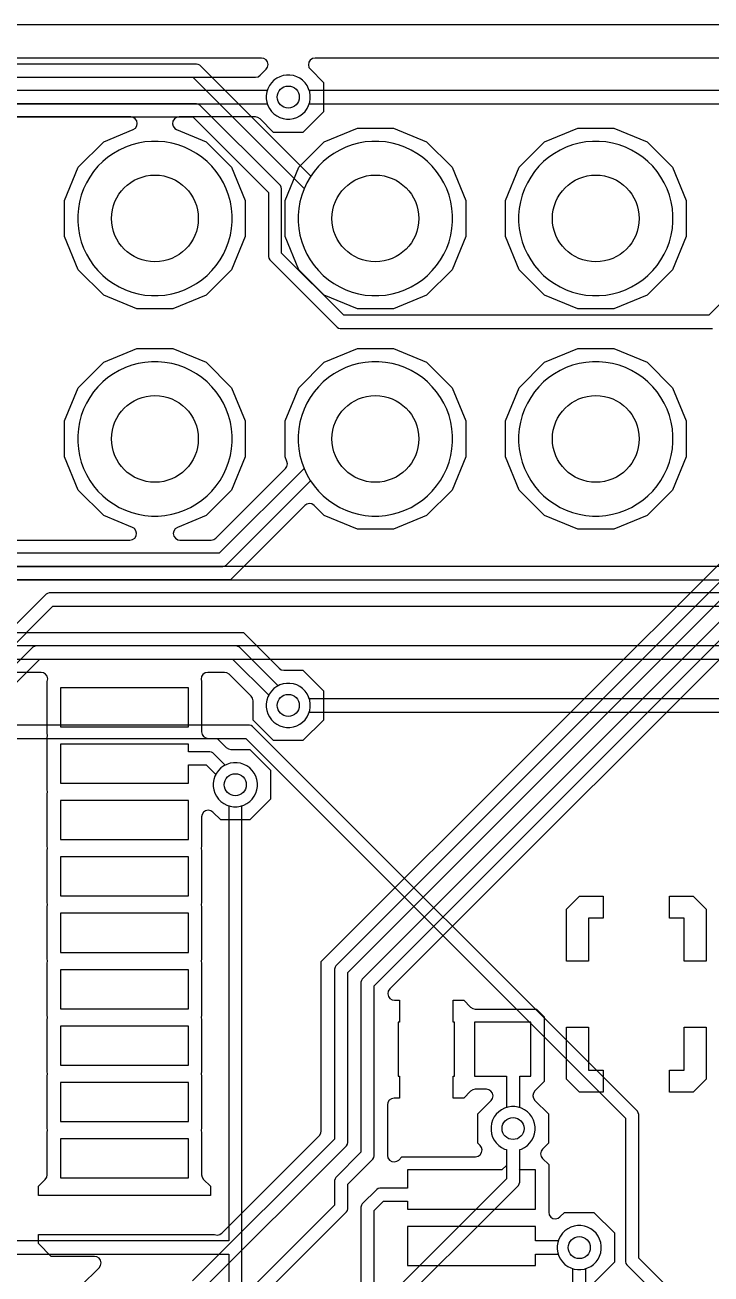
# Model space of a CAD drawing. Header units: millimetres. Extents: x 0 to 65, y 0 to 56.
# Drawn here: x 37.35 to 45.26, y 41.61 to 56 of the extents above; entities that cross this region are included whole.
import ezdxf

# ---------------------------------------------------------------- set-up
doc = ezdxf.new("R2010")
doc.units = ezdxf.units.MM

msp = doc.modelspace()

# ---------------------------------------------------------------- linework, layer by layer
at = {"layer": '16_copper'}
for points in [[(8.414, 55.397), (39.288, 55.397), (40.57, 54.115), (40.568, 54.111), (40.541, 54.038), (40.521, 53.963), (40.508, 53.886), (40.501, 53.809), (40.501, 53.731), (40.508, 53.654), (40.521, 53.577), (40.541, 53.502), (40.568, 53.429), (40.601, 53.359), (40.64, 53.292), (40.684, 53.228), (40.734, 53.169), (40.789, 53.114), (40.848, 53.064), (40.912, 53.02), (40.979, 52.981), (41.049, 52.948), (41.122, 52.921), (41.197, 52.901), (41.274, 52.888), (41.351, 52.881), (41.429, 52.881), (41.506, 52.888), (41.583, 52.901), (41.658, 52.921), (41.731, 52.948), (41.801, 52.981), (41.868, 53.02), (41.932, 53.064), (41.991, 53.114), (42.046, 53.169), (42.096, 53.228), (42.14, 53.292), (42.179, 53.359), (42.212, 53.429), (42.239, 53.502), (42.259, 53.577), (42.272, 53.654), (42.279, 53.731), (42.279, 53.809), (42.272, 53.886), (42.259, 53.963), (42.239, 54.038), (42.212, 54.111), (42.179, 54.181), (42.14, 54.248), (42.096, 54.312), (42.046, 54.371), (41.991, 54.426), (41.932, 54.476), (41.868, 54.52), (41.801, 54.559), (41.731, 54.592), (41.658, 54.619), (41.583, 54.639), (41.506, 54.652), (41.429, 54.659), (41.351, 54.659), (41.274, 54.652), (41.197, 54.639), (41.122, 54.619), (41.049, 54.592), (40.979, 54.559), (40.912, 54.52), (40.848, 54.476), (40.789, 54.426), (40.734, 54.371), (40.684, 54.312), (40.645, 54.256), (39.366, 55.535), (39.349, 55.545), (39.329, 55.55), (8.372, 55.55)], [(54.417, 55.245), (40.628, 55.245), (40.621, 55.266), (40.603, 55.302), (40.58, 55.334), (40.551, 55.363), (40.519, 55.386), (40.484, 55.404), (40.445, 55.417), (40.406, 55.423), (40.366, 55.423), (40.327, 55.417), (40.288, 55.404), (40.253, 55.386), (40.221, 55.363), (40.192, 55.334), (40.169, 55.302), (40.151, 55.266), (40.138, 55.228), (40.132, 55.189), (40.132, 55.149), (40.138, 55.109), (40.151, 55.071), (40.169, 55.036), (40.192, 55.003), (40.221, 54.975), (40.253, 54.952), (40.288, 54.933), (40.327, 54.921), (40.366, 54.915), (40.406, 54.915), (40.445, 54.921), (40.484, 54.933), (40.519, 54.952), (40.551, 54.975), (40.58, 55.003), (40.603, 55.036), (40.621, 55.071), (40.628, 55.093), (54.375, 55.093)], [(45.783, 53.206), (45.231, 52.654), (41.027, 52.654), (40.31, 53.372), (40.31, 54.112), (40.305, 54.131), (40.295, 54.149), (39.366, 55.077), (39.349, 55.087), (39.329, 55.093), (35.956, 55.093)], [(35.998, 54.94), (39.288, 54.94), (40.157, 54.07), (40.157, 53.33), (40.163, 53.311), (40.173, 53.293), (40.949, 52.517), (40.966, 52.507), (40.986, 52.502), (45.273, 52.502)], [(46.603, 49.759), (35.447, 49.759)], [(35.447, 49.606), (46.644, 49.606)], [(49.651, 49.454), (37.633, 49.454), (37.613, 49.449), (37.596, 49.439), (36.392, 48.235)], [(36.47, 48.097), (37.674, 49.301), (49.692, 49.301)], [(50.718, 48.844), (37.48, 48.844), (37.461, 48.839), (37.444, 48.829), (34.258, 45.644)], [(34.337, 45.507), (37.522, 48.692), (50.759, 48.692)], [(52.699, 48.235), (40.628, 48.235), (40.621, 48.256), (40.603, 48.292), (40.58, 48.324), (40.551, 48.352), (40.519, 48.376), (40.484, 48.394), (40.445, 48.406), (40.406, 48.412), (40.366, 48.412), (40.327, 48.406), (40.288, 48.394), (40.253, 48.376), (40.221, 48.352), (40.192, 48.324), (40.169, 48.292), (40.151, 48.256), (40.138, 48.218), (40.132, 48.178), (40.132, 48.138), (40.138, 48.099), (40.151, 48.061), (40.169, 48.025), (40.192, 47.993), (40.221, 47.965), (40.253, 47.941), (40.288, 47.923), (40.327, 47.911), (40.366, 47.904), (40.406, 47.904), (40.445, 47.911), (40.484, 47.923), (40.519, 47.941), (40.551, 47.965), (40.58, 47.993), (40.603, 48.025), (40.621, 48.061), (40.628, 48.082), (52.74, 48.082)], [(49.562, 36.652), (44.425, 41.789), (44.425, 43.444), (44.419, 43.463), (44.409, 43.481), (39.976, 47.915), (39.958, 47.925), (39.939, 47.93), (37.023, 47.93)], [(37.065, 47.777), (39.897, 47.777), (44.272, 43.402), (44.272, 41.748), (44.277, 41.728), (44.287, 41.711), (49.483, 36.515)], [(39.853, 39.998), (39.853, 47.002), (39.874, 47.009), (39.91, 47.027), (39.942, 47.05), (39.97, 47.079), (39.994, 47.111), (40.012, 47.146), (40.024, 47.185), (40.03, 47.224), (40.03, 47.264), (40.024, 47.303), (40.012, 47.342), (39.994, 47.377), (39.97, 47.409), (39.942, 47.438), (39.91, 47.461), (39.874, 47.479), (39.836, 47.492), (39.796, 47.498), (39.756, 47.498), (39.717, 47.492), (39.679, 47.479), (39.643, 47.461), (39.611, 47.438), (39.583, 47.409), (39.559, 47.377), (39.541, 47.342), (39.529, 47.303), (39.522, 47.264), (39.522, 47.224), (39.529, 47.185), (39.541, 47.146), (39.559, 47.111), (39.583, 47.079), (39.611, 47.05), (39.643, 47.027), (39.679, 47.009), (39.7, 47.002), (39.7, 41.986), (33.518, 41.986)], [(41.408, 40.996), (43.038, 42.625), (43.048, 42.643), (43.053, 42.662), (43.053, 43.039), (43.074, 43.046), (43.11, 43.064), (43.142, 43.088), (43.171, 43.116), (43.194, 43.148), (43.212, 43.184), (43.225, 43.222), (43.231, 43.262), (43.231, 43.302), (43.225, 43.341), (43.212, 43.379), (43.194, 43.415), (43.171, 43.447), (43.142, 43.475), (43.11, 43.499), (43.074, 43.517), (43.036, 43.529), (42.997, 43.536), (42.957, 43.536), (42.917, 43.529), (42.879, 43.517), (42.844, 43.499), (42.811, 43.475), (42.783, 43.447), (42.76, 43.415), (42.741, 43.379), (42.729, 43.341), (42.723, 43.302), (42.723, 43.262), (42.729, 43.222), (42.741, 43.184), (42.76, 43.148), (42.783, 43.116), (42.811, 43.088), (42.844, 43.064), (42.879, 43.046), (42.901, 43.039), (42.901, 42.704), (37.179, 36.982)], [(43.815, 29.403), (43.815, 41.668), (43.836, 41.675), (43.872, 41.693), (43.904, 41.716), (43.933, 41.745), (43.956, 41.777), (43.974, 41.812), (43.987, 41.851), (43.993, 41.89), (43.993, 41.93), (43.987, 41.969), (43.974, 42.008), (43.956, 42.043), (43.933, 42.075), (43.904, 42.104), (43.872, 42.127), (43.836, 42.145), (43.798, 42.158), (43.759, 42.164), (43.719, 42.164), (43.679, 42.158), (43.641, 42.145), (43.606, 42.127), (43.573, 42.104), (43.545, 42.075), (43.522, 42.043), (43.503, 42.008), (43.491, 41.969), (43.485, 41.93), (43.485, 41.89), (43.491, 41.851), (43.503, 41.812), (43.522, 41.777), (43.545, 41.745), (43.573, 41.716), (43.606, 41.693), (43.641, 41.675), (43.663, 41.668), (43.663, 29.445)], [(33.27, 41.544), (33.56, 41.834), (39.7, 41.834), (39.7, 40.04)]]:
    msp.add_lwpolyline(points, dxfattribs=at)
for points in [[(38.966, 52.888), (39.043, 52.901), (39.118, 52.921), (39.191, 52.948), (39.261, 52.981), (39.328, 53.02), (39.392, 53.064), (39.451, 53.114), (39.506, 53.169), (39.556, 53.228), (39.6, 53.292), (39.639, 53.359), (39.672, 53.429), (39.699, 53.502), (39.719, 53.577), (39.732, 53.654), (39.739, 53.731), (39.739, 53.809), (39.732, 53.886), (39.719, 53.963), (39.699, 54.038), (39.672, 54.111), (39.639, 54.181), (39.6, 54.248), (39.556, 54.312), (39.506, 54.371), (39.451, 54.426), (39.392, 54.476), (39.328, 54.52), (39.261, 54.559), (39.191, 54.592), (39.118, 54.619), (39.043, 54.639), (38.966, 54.652), (38.889, 54.659), (38.811, 54.659), (38.734, 54.652), (38.657, 54.639), (38.582, 54.619), (38.509, 54.592), (38.439, 54.559), (38.372, 54.52), (38.308, 54.476), (38.249, 54.426), (38.194, 54.371), (38.144, 54.312), (38.1, 54.248), (38.061, 54.181), (38.028, 54.111), (38.001, 54.038), (37.981, 53.963), (37.968, 53.886), (37.961, 53.809), (37.961, 53.731), (37.968, 53.654), (37.981, 53.577), (38.001, 53.502), (38.028, 53.429), (38.061, 53.359), (38.1, 53.292), (38.144, 53.228), (38.194, 53.169), (38.249, 53.114), (38.308, 53.064), (38.372, 53.02), (38.439, 52.981), (38.509, 52.948), (38.582, 52.921), (38.657, 52.901), (38.734, 52.888), (38.811, 52.881), (38.889, 52.881)], [(44.046, 52.888), (44.123, 52.901), (44.198, 52.921), (44.271, 52.948), (44.341, 52.981), (44.408, 53.02), (44.472, 53.064), (44.531, 53.114), (44.586, 53.169), (44.636, 53.228), (44.68, 53.292), (44.719, 53.359), (44.752, 53.429), (44.779, 53.502), (44.799, 53.577), (44.812, 53.654), (44.819, 53.731), (44.819, 53.809), (44.812, 53.886), (44.799, 53.963), (44.779, 54.038), (44.752, 54.111), (44.719, 54.181), (44.68, 54.248), (44.636, 54.312), (44.586, 54.371), (44.531, 54.426), (44.472, 54.476), (44.408, 54.52), (44.341, 54.559), (44.271, 54.592), (44.198, 54.619), (44.123, 54.639), (44.046, 54.652), (43.969, 54.659), (43.891, 54.659), (43.814, 54.652), (43.737, 54.639), (43.662, 54.619), (43.589, 54.592), (43.519, 54.559), (43.452, 54.52), (43.388, 54.476), (43.329, 54.426), (43.274, 54.371), (43.224, 54.312), (43.18, 54.248), (43.141, 54.181), (43.108, 54.111), (43.081, 54.038), (43.061, 53.963), (43.048, 53.886), (43.041, 53.809), (43.041, 53.731), (43.048, 53.654), (43.061, 53.577), (43.081, 53.502), (43.108, 53.429), (43.141, 53.359), (43.18, 53.292), (43.224, 53.228), (43.274, 53.169), (43.329, 53.114), (43.388, 53.064), (43.452, 53.02), (43.519, 52.981), (43.589, 52.948), (43.662, 52.921), (43.737, 52.901), (43.814, 52.888), (43.891, 52.881), (43.969, 52.881)], [(38.966, 50.348), (39.043, 50.361), (39.118, 50.381), (39.191, 50.408), (39.261, 50.441), (39.328, 50.48), (39.392, 50.524), (39.451, 50.574), (39.506, 50.629), (39.556, 50.688), (39.6, 50.752), (39.639, 50.819), (39.672, 50.889), (39.699, 50.962), (39.719, 51.037), (39.732, 51.114), (39.739, 51.191), (39.739, 51.269), (39.732, 51.346), (39.719, 51.423), (39.699, 51.498), (39.672, 51.571), (39.639, 51.641), (39.6, 51.708), (39.556, 51.772), (39.506, 51.831), (39.451, 51.886), (39.392, 51.936), (39.328, 51.98), (39.261, 52.019), (39.191, 52.052), (39.118, 52.079), (39.043, 52.099), (38.966, 52.112), (38.889, 52.119), (38.811, 52.119), (38.734, 52.112), (38.657, 52.099), (38.582, 52.079), (38.509, 52.052), (38.439, 52.019), (38.372, 51.98), (38.308, 51.936), (38.249, 51.886), (38.194, 51.831), (38.144, 51.772), (38.1, 51.708), (38.061, 51.641), (38.028, 51.571), (38.001, 51.498), (37.981, 51.423), (37.968, 51.346), (37.961, 51.269), (37.961, 51.191), (37.968, 51.114), (37.981, 51.037), (38.001, 50.962), (38.028, 50.889), (38.061, 50.819), (38.1, 50.752), (38.144, 50.688), (38.194, 50.629), (38.249, 50.574), (38.308, 50.524), (38.372, 50.48), (38.439, 50.441), (38.509, 50.408), (38.582, 50.381), (38.657, 50.361), (38.734, 50.348), (38.811, 50.341), (38.889, 50.341)], [(41.506, 50.348), (41.583, 50.361), (41.658, 50.381), (41.731, 50.408), (41.801, 50.441), (41.868, 50.48), (41.932, 50.524), (41.991, 50.574), (42.046, 50.629), (42.096, 50.688), (42.14, 50.752), (42.179, 50.819), (42.212, 50.889), (42.239, 50.962), (42.259, 51.037), (42.272, 51.114), (42.279, 51.191), (42.279, 51.269), (42.272, 51.346), (42.259, 51.423), (42.239, 51.498), (42.212, 51.571), (42.179, 51.641), (42.14, 51.708), (42.096, 51.772), (42.046, 51.831), (41.991, 51.886), (41.932, 51.936), (41.868, 51.98), (41.801, 52.019), (41.731, 52.052), (41.658, 52.079), (41.583, 52.099), (41.506, 52.112), (41.429, 52.119), (41.351, 52.119), (41.274, 52.112), (41.197, 52.099), (41.122, 52.079), (41.049, 52.052), (40.979, 52.019), (40.912, 51.98), (40.848, 51.936), (40.789, 51.886), (40.734, 51.831), (40.684, 51.772), (40.64, 51.708), (40.601, 51.641), (40.568, 51.571), (40.541, 51.498), (40.521, 51.423), (40.508, 51.346), (40.501, 51.269), (40.501, 51.191), (40.508, 51.114), (40.521, 51.037), (40.541, 50.962), (40.568, 50.889), (40.601, 50.819), (40.64, 50.752), (40.684, 50.688), (40.734, 50.629), (40.789, 50.574), (40.848, 50.524), (40.912, 50.48), (40.979, 50.441), (41.049, 50.408), (41.122, 50.381), (41.197, 50.361), (41.274, 50.348), (41.351, 50.341), (41.429, 50.341)], [(44.046, 50.348), (44.123, 50.361), (44.198, 50.381), (44.271, 50.408), (44.341, 50.441), (44.408, 50.48), (44.472, 50.524), (44.531, 50.574), (44.586, 50.629), (44.636, 50.688), (44.68, 50.752), (44.719, 50.819), (44.752, 50.889), (44.779, 50.962), (44.799, 51.037), (44.812, 51.114), (44.819, 51.191), (44.819, 51.269), (44.812, 51.346), (44.799, 51.423), (44.779, 51.498), (44.752, 51.571), (44.719, 51.641), (44.68, 51.708), (44.636, 51.772), (44.586, 51.831), (44.531, 51.886), (44.472, 51.936), (44.408, 51.98), (44.341, 52.019), (44.271, 52.052), (44.198, 52.079), (44.123, 52.099), (44.046, 52.112), (43.969, 52.119), (43.891, 52.119), (43.814, 52.112), (43.737, 52.099), (43.662, 52.079), (43.589, 52.052), (43.519, 52.019), (43.452, 51.98), (43.388, 51.936), (43.329, 51.886), (43.274, 51.831), (43.224, 51.772), (43.18, 51.708), (43.141, 51.641), (43.108, 51.571), (43.081, 51.498), (43.061, 51.423), (43.048, 51.346), (43.041, 51.269), (43.041, 51.191), (43.048, 51.114), (43.061, 51.037), (43.081, 50.962), (43.108, 50.889), (43.141, 50.819), (43.18, 50.752), (43.224, 50.688), (43.274, 50.629), (43.329, 50.574), (43.388, 50.524), (43.452, 50.48), (43.519, 50.441), (43.589, 50.408), (43.662, 50.381), (43.737, 50.361), (43.814, 50.348), (43.891, 50.341), (43.969, 50.341)]]:
    msp.add_lwpolyline(points, close=True, dxfattribs=at)
at = {"layer": '1_copper'}
for points in [[(35.719, 55.397), (40.008, 55.397), (40.038, 55.403), (40.062, 55.42), (40.131, 55.489), (40.148, 55.514), (40.154, 55.544), (40.147, 55.574), (40.13, 55.598), (40.104, 55.614), (40.078, 55.619), (7.624, 55.619)], [(62, 55.619), (40.695, 55.619), (40.665, 55.613), (40.64, 55.596), (40.623, 55.57), (40.618, 55.54), (40.625, 55.511), (40.641, 55.489), (40.792, 55.337), (40.792, 55), (40.554, 54.762), (40.218, 54.762), (40.062, 54.918), (40.037, 54.935), (40.008, 54.94), (39.129, 54.94), (39.1, 54.934), (39.075, 54.917), (39.058, 54.891), (39.053, 54.862), (39.06, 54.832), (39.078, 54.808), (39.1, 54.794), (39.44, 54.653), (39.733, 54.36), (39.891, 53.977), (39.891, 53.563), (39.733, 53.18), (39.44, 52.887), (39.057, 52.729), (38.643, 52.729), (38.26, 52.887), (37.967, 53.18), (37.809, 53.563), (37.809, 53.977), (37.967, 54.36), (38.26, 54.653), (38.6, 54.794), (38.625, 54.811), (38.642, 54.836), (38.647, 54.866), (38.64, 54.895), (38.622, 54.92), (38.596, 54.936), (38.571, 54.94), (36.589, 54.94)], [(35.846, 55.093), (40.144, 55.093), (40.151, 55.071), (40.169, 55.036), (40.192, 55.003), (40.221, 54.975), (40.253, 54.952), (40.288, 54.933), (40.327, 54.921), (40.366, 54.915), (40.406, 54.915), (40.445, 54.921), (40.484, 54.933), (40.519, 54.952), (40.551, 54.975), (40.58, 55.003), (40.603, 55.036), (40.621, 55.071), (40.634, 55.109), (40.64, 55.149), (40.64, 55.189), (40.634, 55.228), (40.621, 55.266), (40.603, 55.302), (40.58, 55.334), (40.551, 55.363), (40.519, 55.386), (40.484, 55.404), (40.445, 55.417), (40.406, 55.423), (40.366, 55.423), (40.327, 55.417), (40.288, 55.404), (40.253, 55.386), (40.221, 55.363), (40.192, 55.334), (40.169, 55.302), (40.151, 55.266), (40.144, 55.245), (35.804, 55.245)], [(36.598, 50.063), (38.562, 50.063), (38.592, 50.069), (38.617, 50.087), (38.633, 50.112), (38.638, 50.142), (38.631, 50.172), (38.613, 50.196), (38.591, 50.21), (38.26, 50.347), (37.967, 50.64), (37.809, 51.023), (37.809, 51.437), (37.967, 51.82), (38.26, 52.113), (38.643, 52.271), (39.057, 52.271), (39.44, 52.113), (39.733, 51.82), (39.891, 51.437), (39.891, 51.023), (39.733, 50.64), (39.44, 50.347), (39.109, 50.21), (39.084, 50.193), (39.067, 50.168), (39.062, 50.138), (39.069, 50.108), (39.086, 50.084), (39.112, 50.068), (39.138, 50.063), (39.498, 50.063), (39.527, 50.069), (39.552, 50.086), (40.354, 50.888), (40.37, 50.913), (40.376, 50.943), (40.37, 50.971), (40.349, 51.023), (40.349, 51.437), (40.507, 51.82), (40.8, 52.113), (41.183, 52.271), (41.597, 52.271), (41.98, 52.113), (42.273, 51.82), (42.431, 51.437), (42.431, 51.023), (42.273, 50.64), (41.98, 50.347), (41.597, 50.189), (41.183, 50.189), (40.8, 50.347), (40.684, 50.463), (40.658, 50.48), (40.629, 50.486), (40.599, 50.479), (40.576, 50.463), (39.719, 49.606), (35.69, 49.606)], [(35.804, 49.759), (39.634, 49.759), (39.653, 49.764), (39.671, 49.774), (40.643, 50.746), (40.684, 50.688), (40.734, 50.629), (40.789, 50.574), (40.848, 50.524), (40.912, 50.48), (40.979, 50.441), (41.049, 50.408), (41.122, 50.381), (41.197, 50.361), (41.274, 50.348), (41.351, 50.341), (41.429, 50.341), (41.506, 50.348), (41.583, 50.361), (41.658, 50.381), (41.731, 50.408), (41.801, 50.441), (41.868, 50.48), (41.932, 50.524), (41.991, 50.574), (42.046, 50.629), (42.096, 50.688), (42.14, 50.752), (42.179, 50.819), (42.212, 50.889), (42.239, 50.962), (42.259, 51.037), (42.272, 51.114), (42.279, 51.191), (42.279, 51.269), (42.272, 51.346), (42.259, 51.423), (42.239, 51.498), (42.212, 51.571), (42.179, 51.641), (42.14, 51.708), (42.096, 51.772), (42.046, 51.831), (41.991, 51.886), (41.932, 51.936), (41.868, 51.98), (41.801, 52.019), (41.731, 52.052), (41.658, 52.079), (41.583, 52.099), (41.506, 52.112), (41.429, 52.119), (41.351, 52.119), (41.274, 52.112), (41.197, 52.099), (41.122, 52.079), (41.049, 52.052), (40.979, 52.019), (40.912, 51.98), (40.848, 51.936), (40.789, 51.886), (40.734, 51.831), (40.684, 51.772), (40.64, 51.708), (40.601, 51.641), (40.568, 51.571), (40.541, 51.498), (40.521, 51.423), (40.508, 51.346), (40.501, 51.269), (40.501, 51.191), (40.508, 51.114), (40.521, 51.037), (40.541, 50.962), (40.568, 50.889), (40.569, 50.887), (39.592, 49.911), (35.846, 49.911)], [(46.17, 50.393), (40.935, 45.157), (40.925, 45.14), (40.919, 45.12), (40.919, 43.161), (39.284, 41.526)], [(37.998, 41.469), (38.208, 41.678), (38.224, 41.703), (38.23, 41.733), (38.223, 41.763), (38.206, 41.787), (38.18, 41.803), (38.154, 41.808), (37.655, 41.808), (37.507, 41.957), (37.507, 42.062), (39.534, 42.062), (39.538, 42.059), (39.568, 42.054), (39.598, 42.061), (39.599, 42.062), (39.602, 42.062), (39.602, 42.064), (39.62, 42.076), (40.745, 43.202), (40.761, 43.227), (40.767, 43.255), (40.767, 45.205), (45.841, 50.279)], [(39.392, 41.418), (41.057, 43.082), (41.067, 43.1), (41.072, 43.119), (41.072, 45.079), (46.343, 50.35)], [(46.13, 49.896), (41.239, 45.005), (41.229, 44.987), (41.224, 44.968), (41.224, 43.008), (40.935, 42.719), (40.925, 42.701), (40.919, 42.682), (40.919, 42.399), (39.288, 40.767)], [(39.366, 40.63), (41.057, 42.32), (41.067, 42.338), (41.072, 42.357), (41.072, 42.64), (41.361, 42.93), (41.371, 42.947), (41.377, 42.967), (41.377, 44.926), (46.209, 49.759)], [(46.25, 49.584), (41.556, 44.89), (41.539, 44.865), (41.533, 44.835), (41.54, 44.805), (41.558, 44.781), (41.583, 44.765), (41.61, 44.76), (41.668, 44.76), (41.668, 44.506), (41.653, 44.506), (41.653, 43.886), (41.668, 43.886), (41.668, 43.632), (41.605, 43.632), (41.575, 43.626), (41.55, 43.609), (41.534, 43.583), (41.529, 43.556), (41.529, 42.973), (41.535, 42.943), (41.552, 42.918), (41.578, 42.902), (41.608, 42.897), (41.637, 42.904), (41.659, 42.919), (41.696, 42.956), (42.543, 42.956), (42.573, 42.962), (42.598, 42.98), (42.614, 43.005), (42.619, 43.035), (42.612, 43.065), (42.597, 43.086), (42.57, 43.113), (42.57, 43.45), (42.724, 43.604), (42.741, 43.629), (42.746, 43.659), (42.74, 43.688), (42.722, 43.713), (42.696, 43.729), (42.67, 43.734), (42.541, 43.734), (42.512, 43.728), (42.487, 43.711), (42.408, 43.632), (42.288, 43.632), (42.288, 43.886), (42.303, 43.886), (42.303, 44.506), (42.288, 44.506), (42.288, 44.76), (42.408, 44.76), (42.487, 44.681), (42.513, 44.664), (42.541, 44.658), (43.246, 44.658), (43.335, 44.569), (43.335, 43.823), (43.228, 43.715), (43.211, 43.69), (43.205, 43.661), (43.205, 43.659), (43.211, 43.63), (43.228, 43.605), (43.383, 43.45), (43.383, 43.113), (43.316, 43.046), (43.299, 43.021), (43.294, 42.991), (43.3, 42.961), (43.316, 42.938), (43.387, 42.867), (43.387, 42.317), (43.393, 42.287), (43.41, 42.262), (43.436, 42.246), (43.465, 42.241), (43.495, 42.248), (43.517, 42.263), (43.57, 42.316), (43.907, 42.316), (44.145, 42.078), (44.145, 41.742), (43.907, 41.504)], [(35.872, 48.997), (39.871, 48.997), (40.281, 48.587), (40.306, 48.57), (40.334, 48.565), (40.554, 48.565), (40.792, 48.327), (40.792, 47.99), (40.554, 47.752), (40.218, 47.752), (39.98, 47.99), (39.98, 48.21), (39.974, 48.24), (39.957, 48.264), (39.704, 48.517), (39.679, 48.534), (39.65, 48.539), (39.458, 48.539), (39.428, 48.533), (39.403, 48.516), (39.387, 48.491), (39.381, 48.461), (39.388, 48.433), (39.388, 47.854), (39.394, 47.824), (39.411, 47.799), (39.437, 47.783), (39.464, 47.777), (39.566, 47.777), (39.671, 47.673), (39.696, 47.656), (39.725, 47.65), (39.945, 47.65), (40.183, 47.412), (40.183, 47.076), (39.945, 46.838), (39.608, 46.838), (39.518, 46.928), (39.493, 46.944), (39.463, 46.95), (39.433, 46.943), (39.409, 46.926), (39.393, 46.9), (39.388, 46.874), (39.388, 46.539), (39.383, 46.511), (39.388, 46.487), (39.388, 45.889), (39.383, 45.861), (39.388, 45.837), (39.388, 45.239), (39.383, 45.211), (39.388, 45.187), (39.388, 44.589), (39.383, 44.561), (39.388, 44.537), (39.388, 43.939), (39.383, 43.911), (39.388, 43.887), (39.388, 43.289), (39.383, 43.261), (39.388, 43.237), (39.388, 42.75), (39.394, 42.721), (39.41, 42.696), (39.489, 42.617), (39.489, 42.512), (37.507, 42.512), (37.507, 42.617), (37.586, 42.696), (37.603, 42.722), (37.608, 42.75), (37.608, 43.235), (37.613, 43.263), (37.608, 43.287), (37.608, 43.885), (37.613, 43.913), (37.608, 43.937), (37.608, 44.535), (37.613, 44.563), (37.608, 44.587), (37.608, 45.185), (37.613, 45.213), (37.608, 45.237), (37.608, 45.835), (37.613, 45.863), (37.608, 45.887), (37.608, 46.485), (37.613, 46.513), (37.608, 46.537), (37.608, 47.135), (37.613, 47.163), (37.608, 47.187), (37.608, 47.785), (37.613, 47.813), (37.608, 47.837), (37.608, 48.433), (37.609, 48.435), (37.615, 48.464), (37.608, 48.494), (37.591, 48.519), (37.565, 48.535), (37.538, 48.539), (36.093, 48.539)], [(35.998, 48.692), (39.745, 48.692), (40.161, 48.276), (40.151, 48.256), (40.138, 48.218), (40.132, 48.178), (40.132, 48.138), (40.138, 48.099), (40.151, 48.061), (40.169, 48.025), (40.192, 47.993), (40.221, 47.965), (40.253, 47.941), (40.288, 47.923), (40.327, 47.911), (40.366, 47.904), (40.406, 47.904), (40.445, 47.911), (40.484, 47.923), (40.519, 47.941), (40.551, 47.965), (40.58, 47.993), (40.603, 48.025), (40.621, 48.061), (40.634, 48.099), (40.64, 48.138), (40.64, 48.178), (40.634, 48.218), (40.621, 48.256), (40.603, 48.292), (40.58, 48.324), (40.551, 48.352), (40.519, 48.376), (40.484, 48.394), (40.445, 48.406), (40.406, 48.412), (40.366, 48.412), (40.327, 48.406), (40.288, 48.394), (40.269, 48.384), (39.823, 48.829), (39.806, 48.839), (39.786, 48.844), (35.956, 48.844)], [(41.377, 41.484), (41.377, 42.336), (41.484, 42.443), (41.759, 42.443), (41.759, 42.354), (43.234, 42.354), (43.234, 42.804), (43.05, 42.804), (43.053, 42.814), (43.053, 43.039), (43.074, 43.046), (43.11, 43.064), (43.142, 43.088), (43.171, 43.116), (43.194, 43.148), (43.212, 43.184), (43.225, 43.222), (43.231, 43.262), (43.231, 43.302), (43.225, 43.341), (43.212, 43.379), (43.194, 43.415), (43.171, 43.447), (43.142, 43.475), (43.11, 43.499), (43.074, 43.517), (43.053, 43.524), (43.053, 43.886), (43.183, 43.886), (43.183, 44.506), (42.533, 44.506), (42.533, 43.886), (42.901, 43.886), (42.901, 43.524), (42.879, 43.517), (42.844, 43.499), (42.811, 43.475), (42.783, 43.447), (42.76, 43.415), (42.741, 43.379), (42.729, 43.341), (42.723, 43.302), (42.723, 43.262), (42.729, 43.222), (42.741, 43.184), (42.76, 43.148), (42.783, 43.116), (42.811, 43.088), (42.844, 43.064), (42.879, 43.046), (42.901, 43.039), (42.901, 42.856), (42.849, 42.804), (41.759, 42.804), (41.759, 42.596), (41.443, 42.596), (41.423, 42.591), (41.406, 42.581), (41.239, 42.414), (41.229, 42.397), (41.224, 42.377), (41.224, 41.443)]]:
    msp.add_lwpolyline(points, dxfattribs=at)
for points in [[(41.183, 52.729), (40.8, 52.887), (40.507, 53.18), (40.349, 53.563), (40.349, 53.977), (40.507, 54.36), (40.8, 54.653), (41.183, 54.811), (41.597, 54.811), (41.98, 54.653), (42.273, 54.36), (42.431, 53.977), (42.431, 53.563), (42.273, 53.18), (41.98, 52.887), (41.597, 52.729)], [(43.723, 52.729), (43.34, 52.887), (43.047, 53.18), (42.889, 53.563), (42.889, 53.977), (43.047, 54.36), (43.34, 54.653), (43.723, 54.811), (44.137, 54.811), (44.52, 54.653), (44.813, 54.36), (44.971, 53.977), (44.971, 53.563), (44.813, 53.18), (44.52, 52.887), (44.137, 52.729)], [(38.966, 52.888), (39.043, 52.901), (39.118, 52.921), (39.191, 52.948), (39.261, 52.981), (39.328, 53.02), (39.392, 53.064), (39.451, 53.114), (39.506, 53.169), (39.556, 53.228), (39.6, 53.292), (39.639, 53.359), (39.672, 53.429), (39.699, 53.502), (39.719, 53.577), (39.732, 53.654), (39.739, 53.731), (39.739, 53.809), (39.732, 53.886), (39.719, 53.963), (39.699, 54.038), (39.672, 54.111), (39.639, 54.181), (39.6, 54.248), (39.556, 54.312), (39.506, 54.371), (39.451, 54.426), (39.392, 54.476), (39.328, 54.52), (39.261, 54.559), (39.191, 54.592), (39.118, 54.619), (39.043, 54.639), (38.966, 54.652), (38.889, 54.659), (38.811, 54.659), (38.734, 54.652), (38.657, 54.639), (38.582, 54.619), (38.509, 54.592), (38.439, 54.559), (38.372, 54.52), (38.308, 54.476), (38.249, 54.426), (38.194, 54.371), (38.144, 54.312), (38.1, 54.248), (38.061, 54.181), (38.028, 54.111), (38.001, 54.038), (37.981, 53.963), (37.968, 53.886), (37.961, 53.809), (37.961, 53.731), (37.968, 53.654), (37.981, 53.577), (38.001, 53.502), (38.028, 53.429), (38.061, 53.359), (38.1, 53.292), (38.144, 53.228), (38.194, 53.169), (38.249, 53.114), (38.308, 53.064), (38.372, 53.02), (38.439, 52.981), (38.509, 52.948), (38.582, 52.921), (38.657, 52.901), (38.734, 52.888), (38.811, 52.881), (38.889, 52.881)], [(41.506, 52.888), (41.583, 52.901), (41.658, 52.921), (41.731, 52.948), (41.801, 52.981), (41.868, 53.02), (41.932, 53.064), (41.991, 53.114), (42.046, 53.169), (42.096, 53.228), (42.14, 53.292), (42.179, 53.359), (42.212, 53.429), (42.239, 53.502), (42.259, 53.577), (42.272, 53.654), (42.279, 53.731), (42.279, 53.809), (42.272, 53.886), (42.259, 53.963), (42.239, 54.038), (42.212, 54.111), (42.179, 54.181), (42.14, 54.248), (42.096, 54.312), (42.046, 54.371), (41.991, 54.426), (41.932, 54.476), (41.868, 54.52), (41.801, 54.559), (41.731, 54.592), (41.658, 54.619), (41.583, 54.639), (41.506, 54.652), (41.429, 54.659), (41.351, 54.659), (41.274, 54.652), (41.197, 54.639), (41.122, 54.619), (41.049, 54.592), (40.979, 54.559), (40.912, 54.52), (40.848, 54.476), (40.789, 54.426), (40.734, 54.371), (40.684, 54.312), (40.64, 54.248), (40.601, 54.181), (40.568, 54.111), (40.541, 54.038), (40.521, 53.963), (40.508, 53.886), (40.501, 53.809), (40.501, 53.731), (40.508, 53.654), (40.521, 53.577), (40.541, 53.502), (40.568, 53.429), (40.601, 53.359), (40.64, 53.292), (40.684, 53.228), (40.734, 53.169), (40.789, 53.114), (40.848, 53.064), (40.912, 53.02), (40.979, 52.981), (41.049, 52.948), (41.122, 52.921), (41.197, 52.901), (41.274, 52.888), (41.351, 52.881), (41.429, 52.881)], [(44.046, 52.888), (44.123, 52.901), (44.198, 52.921), (44.271, 52.948), (44.341, 52.981), (44.408, 53.02), (44.472, 53.064), (44.531, 53.114), (44.586, 53.169), (44.636, 53.228), (44.68, 53.292), (44.719, 53.359), (44.752, 53.429), (44.779, 53.502), (44.799, 53.577), (44.812, 53.654), (44.819, 53.731), (44.819, 53.809), (44.812, 53.886), (44.799, 53.963), (44.779, 54.038), (44.752, 54.111), (44.719, 54.181), (44.68, 54.248), (44.636, 54.312), (44.586, 54.371), (44.531, 54.426), (44.472, 54.476), (44.408, 54.52), (44.341, 54.559), (44.271, 54.592), (44.198, 54.619), (44.123, 54.639), (44.046, 54.652), (43.969, 54.659), (43.891, 54.659), (43.814, 54.652), (43.737, 54.639), (43.662, 54.619), (43.589, 54.592), (43.519, 54.559), (43.452, 54.52), (43.388, 54.476), (43.329, 54.426), (43.274, 54.371), (43.224, 54.312), (43.18, 54.248), (43.141, 54.181), (43.108, 54.111), (43.081, 54.038), (43.061, 53.963), (43.048, 53.886), (43.041, 53.809), (43.041, 53.731), (43.048, 53.654), (43.061, 53.577), (43.081, 53.502), (43.108, 53.429), (43.141, 53.359), (43.18, 53.292), (43.224, 53.228), (43.274, 53.169), (43.329, 53.114), (43.388, 53.064), (43.452, 53.02), (43.519, 52.981), (43.589, 52.948), (43.662, 52.921), (43.737, 52.901), (43.814, 52.888), (43.891, 52.881), (43.969, 52.881)], [(43.723, 50.189), (43.34, 50.347), (43.047, 50.64), (42.889, 51.023), (42.889, 51.437), (43.047, 51.82), (43.34, 52.113), (43.723, 52.271), (44.137, 52.271), (44.52, 52.113), (44.813, 51.82), (44.971, 51.437), (44.971, 51.023), (44.813, 50.64), (44.52, 50.347), (44.137, 50.189)], [(38.966, 50.348), (39.043, 50.361), (39.118, 50.381), (39.191, 50.408), (39.261, 50.441), (39.328, 50.48), (39.392, 50.524), (39.451, 50.574), (39.506, 50.629), (39.556, 50.688), (39.6, 50.752), (39.639, 50.819), (39.672, 50.889), (39.699, 50.962), (39.719, 51.037), (39.732, 51.114), (39.739, 51.191), (39.739, 51.269), (39.732, 51.346), (39.719, 51.423), (39.699, 51.498), (39.672, 51.571), (39.639, 51.641), (39.6, 51.708), (39.556, 51.772), (39.506, 51.831), (39.451, 51.886), (39.392, 51.936), (39.328, 51.98), (39.261, 52.019), (39.191, 52.052), (39.118, 52.079), (39.043, 52.099), (38.966, 52.112), (38.889, 52.119), (38.811, 52.119), (38.734, 52.112), (38.657, 52.099), (38.582, 52.079), (38.509, 52.052), (38.439, 52.019), (38.372, 51.98), (38.308, 51.936), (38.249, 51.886), (38.194, 51.831), (38.144, 51.772), (38.1, 51.708), (38.061, 51.641), (38.028, 51.571), (38.001, 51.498), (37.981, 51.423), (37.968, 51.346), (37.961, 51.269), (37.961, 51.191), (37.968, 51.114), (37.981, 51.037), (38.001, 50.962), (38.028, 50.889), (38.061, 50.819), (38.1, 50.752), (38.144, 50.688), (38.194, 50.629), (38.249, 50.574), (38.308, 50.524), (38.372, 50.48), (38.439, 50.441), (38.509, 50.408), (38.582, 50.381), (38.657, 50.361), (38.734, 50.348), (38.811, 50.341), (38.889, 50.341)], [(44.046, 50.348), (44.123, 50.361), (44.198, 50.381), (44.271, 50.408), (44.341, 50.441), (44.408, 50.48), (44.472, 50.524), (44.531, 50.574), (44.586, 50.629), (44.636, 50.688), (44.68, 50.752), (44.719, 50.819), (44.752, 50.889), (44.779, 50.962), (44.799, 51.037), (44.812, 51.114), (44.819, 51.191), (44.819, 51.269), (44.812, 51.346), (44.799, 51.423), (44.779, 51.498), (44.752, 51.571), (44.719, 51.641), (44.68, 51.708), (44.636, 51.772), (44.586, 51.831), (44.531, 51.886), (44.472, 51.936), (44.408, 51.98), (44.341, 52.019), (44.271, 52.052), (44.198, 52.079), (44.123, 52.099), (44.046, 52.112), (43.969, 52.119), (43.891, 52.119), (43.814, 52.112), (43.737, 52.099), (43.662, 52.079), (43.589, 52.052), (43.519, 52.019), (43.452, 51.98), (43.388, 51.936), (43.329, 51.886), (43.274, 51.831), (43.224, 51.772), (43.18, 51.708), (43.141, 51.641), (43.108, 51.571), (43.081, 51.498), (43.061, 51.423), (43.048, 51.346), (43.041, 51.269), (43.041, 51.191), (43.048, 51.114), (43.061, 51.037), (43.081, 50.962), (43.108, 50.889), (43.141, 50.819), (43.18, 50.752), (43.224, 50.688), (43.274, 50.629), (43.329, 50.574), (43.388, 50.524), (43.452, 50.48), (43.519, 50.441), (43.589, 50.408), (43.662, 50.381), (43.737, 50.361), (43.814, 50.348), (43.891, 50.341), (43.969, 50.341)], [(39.236, 48.362), (37.761, 48.362), (37.761, 47.912), (39.236, 47.912)], [(39.236, 47.712), (37.761, 47.712), (37.761, 47.262), (39.236, 47.262), (39.236, 47.473), (39.44, 47.473), (39.551, 47.361), (39.541, 47.342), (39.529, 47.303), (39.522, 47.264), (39.522, 47.224), (39.529, 47.185), (39.541, 47.146), (39.559, 47.111), (39.583, 47.079), (39.611, 47.05), (39.643, 47.027), (39.679, 47.009), (39.717, 46.996), (39.756, 46.99), (39.796, 46.99), (39.836, 46.996), (39.874, 47.009), (39.91, 47.027), (39.942, 47.05), (39.97, 47.079), (39.994, 47.111), (40.012, 47.146), (40.024, 47.185), (40.03, 47.224), (40.03, 47.264), (40.024, 47.303), (40.012, 47.342), (39.994, 47.377), (39.97, 47.409), (39.942, 47.438), (39.91, 47.461), (39.874, 47.479), (39.836, 47.492), (39.796, 47.498), (39.756, 47.498), (39.717, 47.492), (39.679, 47.479), (39.659, 47.469), (39.518, 47.61), (39.501, 47.62), (39.482, 47.625), (39.236, 47.625)], [(39.236, 47.062), (37.761, 47.062), (37.761, 46.612), (39.236, 46.612)], [(39.236, 46.412), (37.761, 46.412), (37.761, 45.962), (39.236, 45.962)], [(43.593, 45.212), (43.593, 45.811), (43.742, 45.96), (44.016, 45.96), (44.016, 45.706), (43.847, 45.706), (43.847, 45.212)], [(44.947, 45.212), (44.947, 45.706), (44.778, 45.706), (44.778, 45.96), (45.052, 45.96), (45.201, 45.811), (45.201, 45.212)], [(39.236, 45.762), (37.761, 45.762), (37.761, 45.312), (39.236, 45.312)], [(39.236, 45.112), (37.761, 45.112), (37.761, 44.662), (39.236, 44.662)], [(39.236, 44.462), (37.761, 44.462), (37.761, 44.012), (39.236, 44.012)], [(43.742, 43.702), (43.593, 43.851), (43.593, 44.45), (43.847, 44.45), (43.847, 43.956), (44.016, 43.956), (44.016, 43.702)], [(44.778, 43.702), (44.778, 43.956), (44.947, 43.956), (44.947, 44.45), (45.201, 44.45), (45.201, 43.851), (45.052, 43.702)], [(39.236, 43.812), (37.761, 43.812), (37.761, 43.362), (39.236, 43.362)], [(39.236, 43.162), (37.761, 43.162), (37.761, 42.712), (39.236, 42.712)], [(43.798, 41.662), (43.836, 41.675), (43.872, 41.693), (43.904, 41.716), (43.933, 41.745), (43.956, 41.777), (43.974, 41.812), (43.987, 41.851), (43.993, 41.89), (43.993, 41.93), (43.987, 41.969), (43.974, 42.008), (43.956, 42.043), (43.933, 42.075), (43.904, 42.104), (43.872, 42.127), (43.836, 42.145), (43.798, 42.158), (43.759, 42.164), (43.719, 42.164), (43.679, 42.158), (43.641, 42.145), (43.606, 42.127), (43.573, 42.104), (43.545, 42.075), (43.522, 42.043), (43.503, 42.008), (43.496, 41.986), (43.234, 41.986), (43.234, 42.154), (41.759, 42.154), (41.759, 41.704), (43.234, 41.704), (43.234, 41.834), (43.496, 41.834), (43.503, 41.812), (43.522, 41.777), (43.545, 41.745), (43.573, 41.716), (43.606, 41.693), (43.641, 41.675), (43.679, 41.662), (43.719, 41.656), (43.759, 41.656)]]:
    msp.add_lwpolyline(points, close=True, dxfattribs=at)
at = {"layer": 'drills_PTH'}
for centre in [(38.85, 53.77), (41.39, 53.77), (43.93, 53.77), (38.85, 51.23), (41.39, 51.23), (43.93, 51.23)]:
    msp.add_circle(centre, 0.5, dxfattribs=at)
at = {"layer": 'drills_via_1_16'}
for centre in [(40.386, 55.169), (40.386, 48.158), (39.776, 47.244), (42.977, 43.282), (43.739, 41.91)]:
    msp.add_circle(centre, 0.127, dxfattribs=at)
at = {"layer": 'outline'}
msp.add_lwpolyline([(65, 3), (65, 53), (64.989, 53.261), (64.954, 53.521), (64.898, 53.776), (64.819, 54.026), (64.719, 54.268), (64.598, 54.5), (64.457, 54.721), (64.298, 54.928), (64.121, 55.121), (63.928, 55.298), (63.721, 55.457), (63.5, 55.598), (63.268, 55.719), (63.026, 55.819), (62.776, 55.898), (62.521, 55.954), (62.261, 55.989), (62, 56), (3, 56)], dxfattribs=at)

doc.saveas('drawing.dxf')
